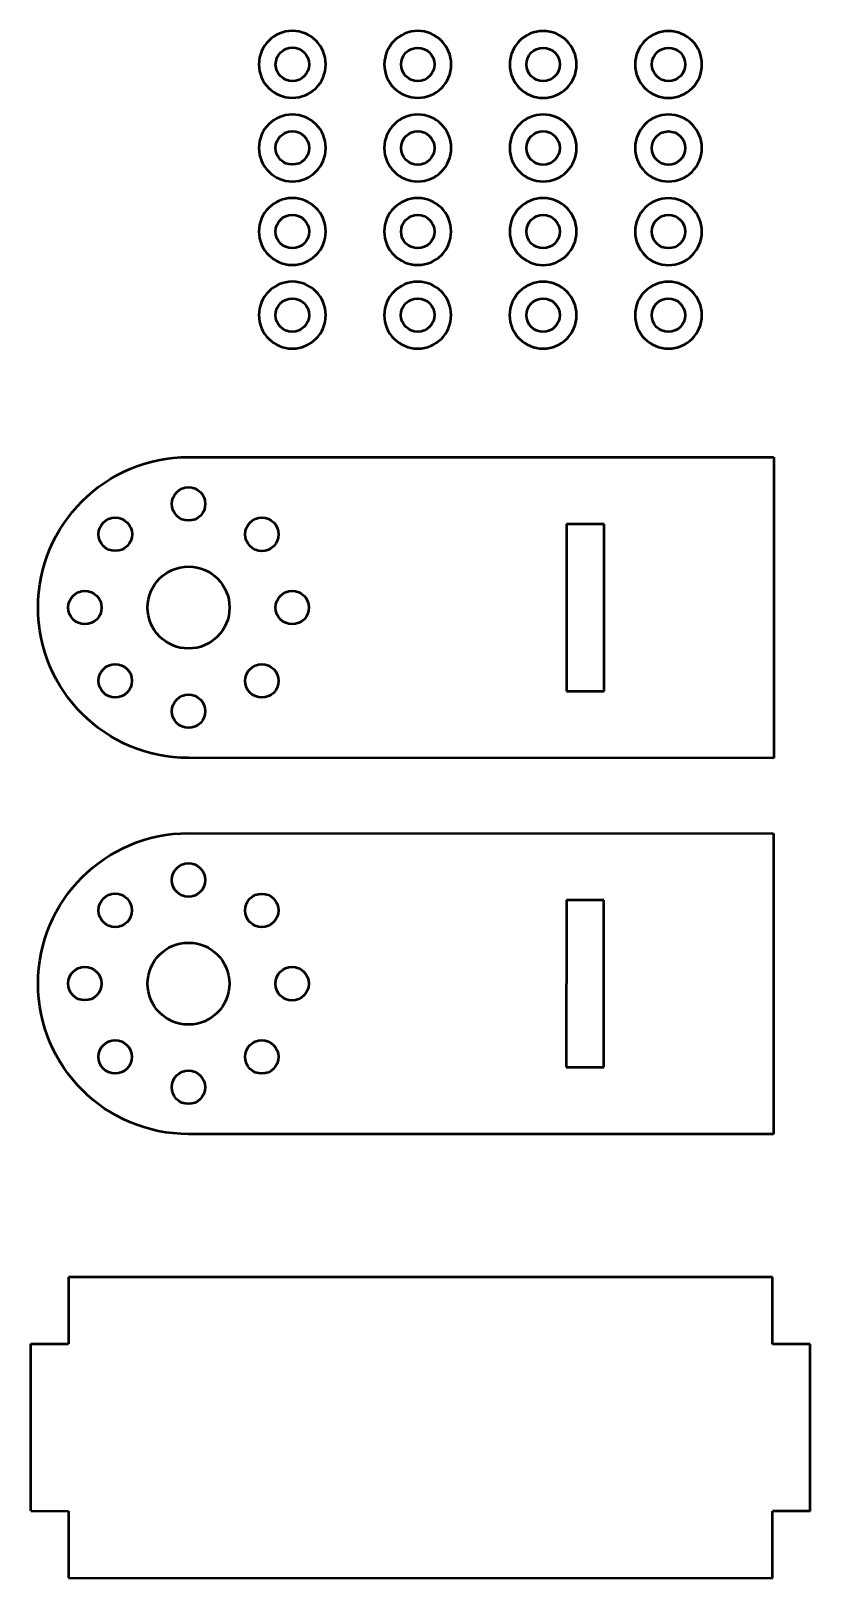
# Model space of a CAD drawing. Header units: millimetres. Extents: x 56 to 149, y 70 to 255.
import ezdxf

# ---------------------------------------------------------------- set-up
doc = ezdxf.new("R2010")
doc.units = ezdxf.units.MM
doc.header["$LTSCALE"] = 0.75
doc.layers.add('Visible', color=7, linetype='Continuous', lineweight=50)

msp = doc.modelspace()

# ---------------------------------------------------------------- linework, layer by layer
at = {"layer": 'Visible', "extrusion": (0, 1, 0)}
for p, q in [((74.813996, 204.283939), (144.813994, 204.265104)), ((144.813994, 204.265104), (144.804307, 168.265105)), ((120.017178, 196.271776), (120.011797, 176.271777)), ((124.517178, 196.270565), (120.017178, 196.271776)), ((124.511797, 176.270566), (124.517178, 196.270565)), ((120.011797, 176.271777), (124.511797, 176.270566)), ((144.804307, 168.265105), (74.80431, 168.28394)), ((74.801888, 159.283941), (144.801886, 159.265106)), ((144.801886, 159.265106), (144.792199, 123.265107)), ((120.00507, 151.271778), (119.999689, 131.271778)), ((124.50507, 151.270567), (120.00507, 151.271778)), ((124.499689, 131.270568), (124.50507, 151.270567)), ((119.999689, 131.271778), (124.499689, 131.270568)), ((144.792199, 123.265107), (74.792202, 123.283942)), ((60.458828, 106.181399), (60.456675, 98.181399)), ((144.658825, 106.158743), (60.458828, 106.181399)), ((144.656672, 98.158743), (144.658825, 106.158743)), ((55.951294, 78.18261), (55.956675, 98.18261)), ((55.956675, 98.18261), (60.456675, 98.181399)), ((149.156672, 98.157532), (144.656672, 98.158743)), ((149.15129, 78.157533), (149.156672, 98.157532)), ((55.951294, 78.18261), (60.451294, 78.1814)), ((60.451294, 78.1814), (60.449141, 70.1814)), ((144.649138, 70.158744), (144.651291, 78.158744)), ((149.15129, 78.157533), (144.651291, 78.158744)), ((60.449141, 70.1814), (144.649138, 70.158744))]:
    msp.add_line(p, q, dxfattribs=at)
at = {"layer": 'Visible', "extrusion": (1e-16, 0, -1)}
for centre in [(-87.226642, 251.280601), (-102.226642, 251.276565), (-117.226641, 251.272529), (-132.226641, 251.268493), (-87.223952, 241.280601), (-102.223951, 241.276565), (-117.223951, 241.272529), (-132.22395, 241.268493), (-87.221261, 231.280602), (-102.22126, 231.276566), (-117.22126, 231.27253), (-132.221259, 231.268493), (-87.21857, 221.280602), (-102.21857, 221.276566), (-117.218569, 221.27253), (-132.218569, 221.268494)]:
    msp.add_circle(centre, 4, dxfattribs=at)
at = {"layer": 'Visible'}
for centre, radius in [((87.226642, 251.280601), 2), ((102.226642, 251.276565), 2), ((117.226641, 251.272529), 2), ((132.226641, 251.268493), 2), ((87.223952, 241.280601), 2), ((102.223951, 241.276565), 2), ((117.223951, 241.272529), 2), ((132.22395, 241.268493), 2), ((87.221261, 231.280602), 2), ((102.22126, 231.276566), 2), ((117.22126, 231.27253), 2), ((132.221259, 231.268493), 2), ((87.21857, 221.280602), 2), ((102.21857, 221.276566), 2), ((117.218569, 221.27253), 2), ((132.218569, 221.268494), 2), ((74.81249, 198.683939), 2), ((66.043389, 195.054423), 2), ((83.579636, 195.049704), 2), ((74.809153, 186.28394), 4.9), ((62.409154, 186.287276), 2), ((87.209153, 186.280603), 2), ((66.03867, 177.518175), 2), ((83.574918, 177.513457), 2), ((74.805817, 173.88394), 2), ((74.800381, 153.683941), 2), ((66.03128, 150.054424), 2), ((83.567528, 150.049706), 2), ((74.797045, 141.283941), 4.9), ((62.397045, 141.287278), 2), ((87.197045, 141.280605), 2), ((66.026562, 132.518177), 2), ((83.56281, 132.513458), 2), ((74.793709, 128.883942), 2)]:
    msp.add_circle(centre, radius, dxfattribs=at)
at = {"layer": 'Visible', "extrusion": (1e-16, 0, -1)}
for centre in [(-74.809153, 186.28394), (-74.797045, 141.283941)]:
    msp.add_arc(centre, 18, 270.015417, 90.015417, dxfattribs=at)

doc.saveas('drawing.dxf')
